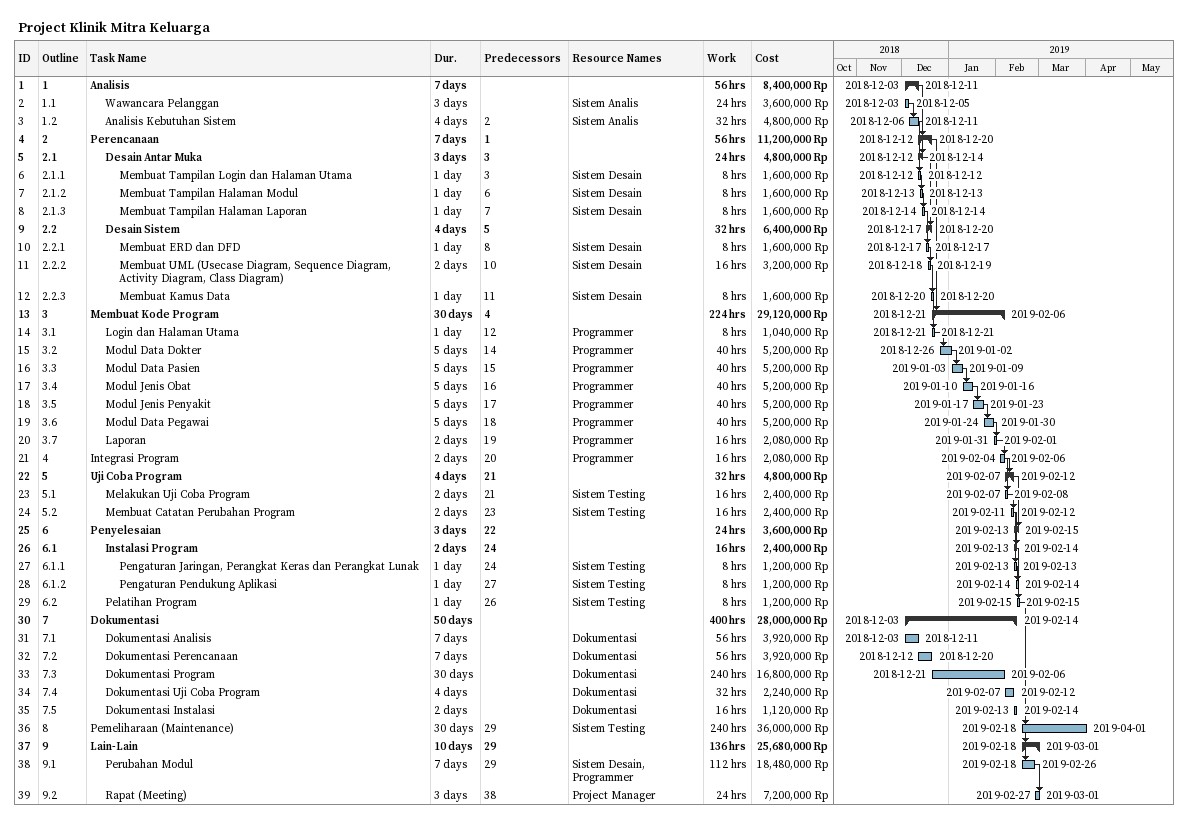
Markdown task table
Project Klinik Mitra Keluarga

| ID | WBS | Task | Duration | Start | Finish | Predecessors | Resources | Work (h) | Cost (Rp) |
|---|---|---|---|---|---|---|---|---|---|
| 1 | 1 | **Analisis** | 7d | 2018-12-03 | 2018-12-11 |  |  | 56 | 8400000 |
| 2 | 1.1 | Wawancara Pelanggan | 3d | 2018-12-03 | 2018-12-05 |  | Sistem Analis | 24 | 3600000 |
| 3 | 1.2 | Analisis Kebutuhan Sistem | 4d | 2018-12-06 | 2018-12-11 | 2 | Sistem Analis | 32 | 4800000 |
| 4 | 2 | **Perencanaan** | 7d | 2018-12-12 | 2018-12-20 | 1 |  | 56 | 11200000 |
| 5 | 2.1 | **Desain Antar Muka** | 3d | 2018-12-12 | 2018-12-14 | 3 |  | 24 | 4800000 |
| 6 | 2.1.1 | Membuat Tampilan Login dan Halaman Utama | 1d | 2018-12-12 | 2018-12-12 | 3 | Sistem Desain | 8 | 1600000 |
| 7 | 2.1.2 | Membuat Tampilan Halaman Modul | 1d | 2018-12-13 | 2018-12-13 | 6 | Sistem Desain | 8 | 1600000 |
| 8 | 2.1.3 | Membuat Tampilan Halaman Laporan | 1d | 2018-12-14 | 2018-12-14 | 7 | Sistem Desain | 8 | 1600000 |
| 9 | 2.2 | **Desain Sistem** | 4d | 2018-12-17 | 2018-12-20 | 5 |  | 32 | 6400000 |
| 10 | 2.2.1 | Membuat ERD dan DFD | 1d | 2018-12-17 | 2018-12-17 | 8 | Sistem Desain | 8 | 1600000 |
| 11 | 2.2.2 | Membuat UML (Usecase Diagram, Sequence Diagram, Activity Diagram, Class Diagram) | 2d | 2018-12-18 | 2018-12-19 | 10 | Sistem Desain | 16 | 3200000 |
| 12 | 2.2.3 | Membuat Kamus Data | 1d | 2018-12-20 | 2018-12-20 | 11 | Sistem Desain | 8 | 1600000 |
| 13 | 3 | **Membuat Kode Program** | 30d | 2018-12-21 | 2019-02-06 | 4 |  | 224 | 29120000 |
| 14 | 3.1 | Login dan Halaman Utama | 1d | 2018-12-21 | 2018-12-21 | 12 | Programmer | 8 | 1040000 |
| 15 | 3.2 | Modul Data Dokter | 5d | 2018-12-26 | 2019-01-02 | 14 | Programmer | 40 | 5200000 |
| 16 | 3.3 | Modul Data Pasien | 5d | 2019-01-03 | 2019-01-09 | 15 | Programmer | 40 | 5200000 |
| 17 | 3.4 | Modul Jenis Obat | 5d | 2019-01-10 | 2019-01-16 | 16 | Programmer | 40 | 5200000 |
| 18 | 3.5 | Modul Jenis Penyakit | 5d | 2019-01-17 | 2019-01-23 | 17 | Programmer | 40 | 5200000 |
| 19 | 3.6 | Modul Data Pegawai | 5d | 2019-01-24 | 2019-01-30 | 18 | Programmer | 40 | 5200000 |
| 20 | 3.7 | Laporan | 2d | 2019-01-31 | 2019-02-01 | 19 | Programmer | 16 | 2080000 |
| 21 | 4 | Integrasi Program | 2d | 2019-02-04 | 2019-02-06 | 20 | Programmer | 16 | 2080000 |
| 22 | 5 | **Uji Coba Program** | 4d | 2019-02-07 | 2019-02-12 | 21 |  | 32 | 4800000 |
| 23 | 5.1 | Melakukan Uji Coba Program | 2d | 2019-02-07 | 2019-02-08 | 21 | Sistem Testing | 16 | 2400000 |
| 24 | 5.2 | Membuat Catatan Perubahan Program | 2d | 2019-02-11 | 2019-02-12 | 23 | Sistem Testing | 16 | 2400000 |
| 25 | 6 | **Penyelesaian** | 3d | 2019-02-13 | 2019-02-15 | 22 |  | 24 | 3600000 |
| 26 | 6.1 | **Instalasi Program** | 2d | 2019-02-13 | 2019-02-14 | 24 |  | 16 | 2400000 |
| 27 | 6.1.1 | Pengaturan Jaringan, Perangkat Keras dan Perangkat Lunak | 1d | 2019-02-13 | 2019-02-13 | 24 | Sistem Testing | 8 | 1200000 |
| 28 | 6.1.2 | Pengaturan Pendukung Aplikasi | 1d | 2019-02-14 | 2019-02-14 | 27 | Sistem Testing | 8 | 1200000 |
| 29 | 6.2 | Pelatihan Program | 1d | 2019-02-15 | 2019-02-15 | 26 | Sistem Testing | 8 | 1200000 |
| 30 | 7 | **Dokumentasi** | 50d | 2018-12-03 | 2019-02-14 |  |  | 400 | 28000000 |
| 31 | 7.1 | Dokumentasi Analisis | 7d | 2018-12-03 | 2018-12-11 |  | Dokumentasi | 56 | 3920000 |
| 32 | 7.2 | Dokumentasi Perencanaan | 7d | 2018-12-12 | 2018-12-20 |  | Dokumentasi | 56 | 3920000 |
| 33 | 7.3 | Dokumentasi Program | 30d | 2018-12-21 | 2019-02-06 |  | Dokumentasi | 240 | 16800000 |
| 34 | 7.4 | Dokumentasi Uji Coba Program | 4d | 2019-02-07 | 2019-02-12 |  | Dokumentasi | 32 | 2240000 |
| 35 | 7.5 | Dokumentasi Instalasi | 2d | 2019-02-13 | 2019-02-14 |  | Dokumentasi | 16 | 1120000 |
| 36 | 8 | Pemeliharaan (Maintenance) | 30d | 2019-02-18 | 2019-04-01 | 29 | Sistem Testing | 240 | 36000000 |
| 37 | 9 | **Lain-Lain** | 10d | 2019-02-18 | 2019-03-01 | 29 |  | 136 | 25680000 |
| 38 | 9.1 | Perubahan Modul | 7d | 2019-02-18 | 2019-02-26 | 29 | Sistem Desain, Programmer | 112 | 18480000 |
| 39 | 9.2 | Rapat (Meeting) | 3d | 2019-02-27 | 2019-03-01 | 38 | Project Manager | 24 | 7200000 |
